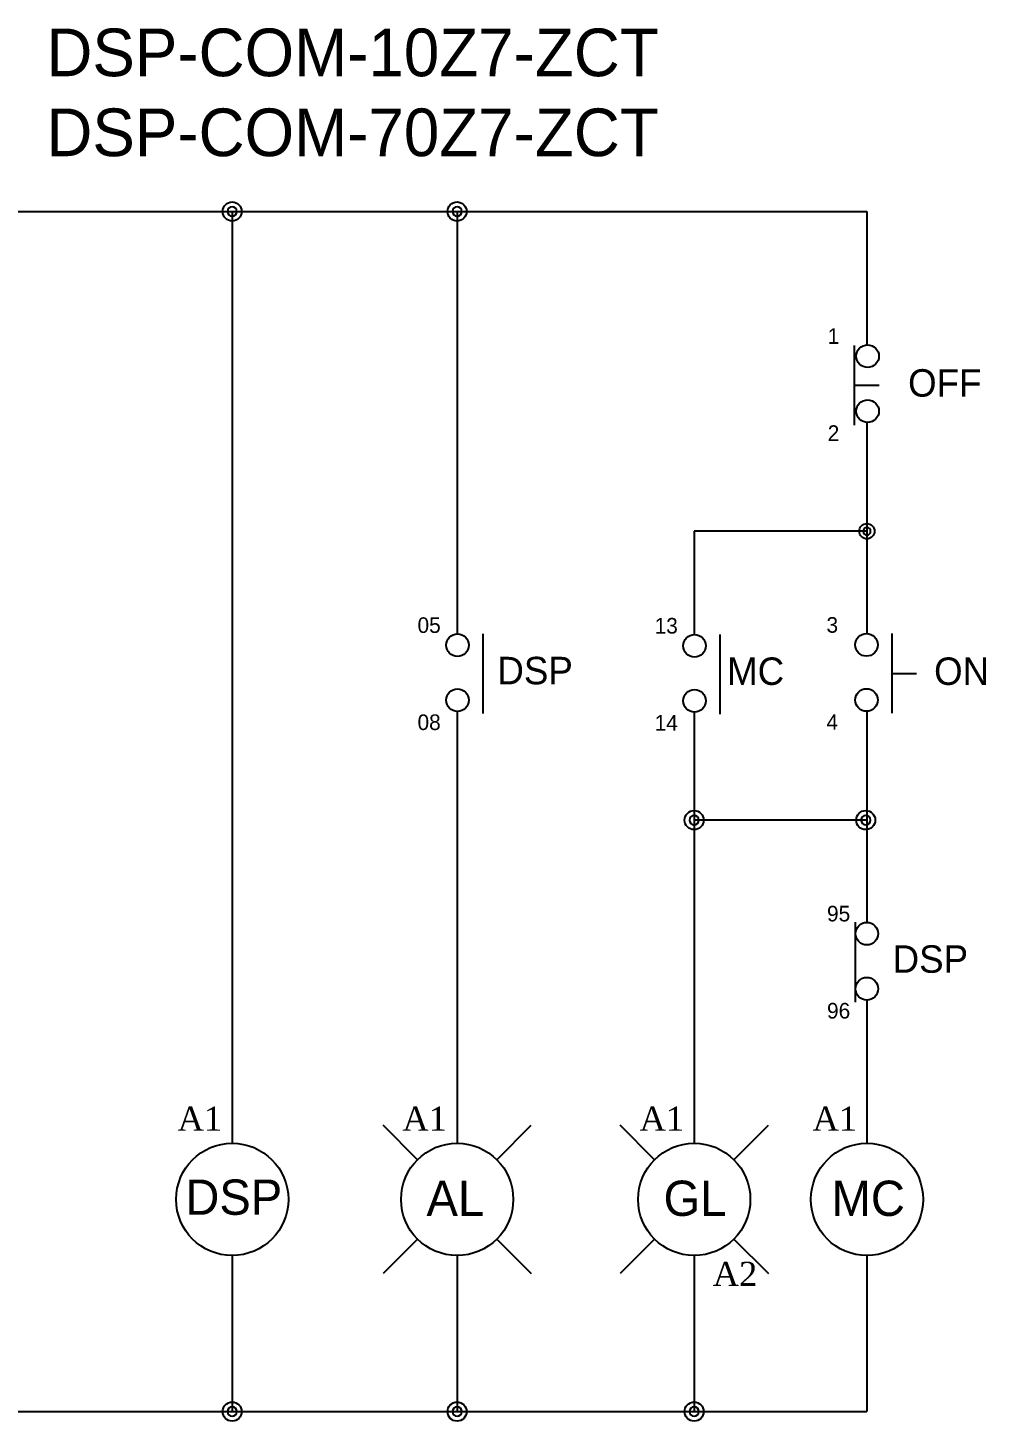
# Model space of a CAD drawing. Header units: millimetres. Extents: x 25 to 865, y 25 to 606.
# Drawn here: x 558.6 to 636.2, y 409.4 to 522.2 of the extents above; entities that cross this region are included whole.
import ezdxf

# ---------------------------------------------------------------- set-up
doc = ezdxf.new("R2010")
doc.units = ezdxf.units.MM
doc.layers.add('4', color=133, linetype='Continuous')
doc.layers.add('ASHADE', color=7, linetype='Continuous')
doc.styles.add('ghs', font='NGULIM.TTF')
doc.styles.add('HCM', font='batang.ttc')

msp = doc.modelspace()

# ---------------------------------------------------------------- linework, layer by layer
at = {"layer": '4', "color": 0}
for p, q in [((590.145, 430.565), (587.353, 433.356)), ((596.574, 430.565), (599.366, 433.356)), ((609.356, 430.565), (606.564, 433.356)), ((615.785, 430.565), (618.576, 433.356)), ((590.145, 424.136), (587.353, 421.344)), ((596.574, 424.136), (599.366, 421.344)), ((609.356, 424.136), (606.564, 421.344)), ((615.785, 424.136), (618.576, 421.344))]:
    msp.add_line(p, q, dxfattribs=at)
for centre, radius in [((575.127, 507.374), 0.772), ((593.351, 507.374), 0.772), ((626.563, 481.472), 0.618), ((612.561, 458.073), 0.772), ((626.465, 458.073), 0.772), ((575.127, 410.158), 0.772), ((593.351, 410.158), 0.772), ((612.561, 410.158), 0.772)]:
    msp.add_circle(centre, radius, dxfattribs=at)
at = {"layer": 'ASHADE', "ltscale": 2}
for p, q in [((549.205, 507.374), (626.563, 507.374)), ((575.127, 507.374), (575.127, 431.896)), ((593.351, 507.374), (593.351, 473.158)), ((626.563, 507.374), (626.563, 496.576)), ((625.533, 496.529), (625.533, 490.061)), ((625.533, 493.295), (627.552, 493.295)), ((626.563, 490.288), (626.563, 473.177)), ((612.561, 481.472), (612.561, 473.107)), ((626.563, 481.472), (612.561, 481.472)), ((595.432, 473.171), (595.432, 466.704)), ((614.643, 473.12), (614.643, 466.653)), ((628.573, 473.19), (628.573, 466.723)), ((628.573, 469.957), (630.592, 469.957)), ((593.351, 466.868), (593.351, 431.896)), ((612.561, 466.818), (612.561, 431.896)), ((626.563, 466.888), (626.563, 449.789)), ((626.465, 458.073), (612.561, 458.073)), ((625.619, 449.802), (625.619, 443.334)), ((626.563, 443.498), (626.563, 431.896)), ((575.127, 422.804), (575.127, 410.158)), ((593.351, 422.804), (593.351, 410.158)), ((612.561, 422.804), (612.561, 410.158)), ((626.563, 422.804), (626.563, 410.158)), ((556.49, 410.158), (626.563, 410.158))]:
    msp.add_line(p, q, dxfattribs=at)
for centre, radius in [((626.621, 495.662), 0.915), ((626.621, 491.202), 0.915), ((593.382, 472.244), 0.915), ((612.593, 472.193), 0.915), ((626.523, 472.263), 0.915), ((593.382, 467.783), 0.915), ((612.593, 467.732), 0.915), ((626.523, 467.802), 0.915), ((626.563, 448.874), 0.915), ((626.563, 444.414), 0.915), ((575.136, 427.35), 4.546), ((593.36, 427.35), 4.546), ((612.57, 427.35), 4.546), ((626.572, 427.35), 4.546)]:
    msp.add_circle(centre, radius, dxfattribs=at)
for centre, radius, start, end in [((575.127, 507.374), 0.381, 0, 180), ((575.127, 507.374), 0.381, 180, 0), ((593.351, 507.374), 0.381, 0, 180), ((593.351, 507.374), 0.381, 180, 0), ((626.563, 481.472), 0.305, 0, 180), ((626.563, 481.472), 0.305, 180, 0), ((612.561, 458.073), 0.381, 0, 180), ((626.465, 458.073), 0.381, 0, 180), ((612.561, 458.073), 0.381, 180, 0), ((626.465, 458.073), 0.381, 180, 0), ((575.127, 410.158), 0.381, 0, 180), ((575.127, 410.158), 0.381, 180, 0), ((593.351, 410.158), 0.381, 0, 180), ((593.351, 410.158), 0.381, 180, 0), ((612.561, 410.158), 0.381, 0, 180), ((612.561, 410.158), 0.381, 180, 0)]:
    msp.add_arc(centre, radius, start, end, dxfattribs=at)

# ---------------------------------------------------------------- texts
at = {"layer": 'ASHADE', "ltscale": 2, "style": 'ghs'}
for s, height, p in [('DSP-COM-10Z7-ZCT', 3.861, (560.071, 518.331)), ('DSP-COM-70Z7-ZCT', 3.861, (560.071, 511.856)), ('1', 1.265, (623.387, 496.653)), ('OFF', 2.2244, (629.899, 492.376)), ('2', 1.265, (623.387, 488.787)), ('05', 1.2654, (590.148, 473.234)), ('13', 1.2654, (609.359, 473.183)), ('3', 1.265, (623.289, 473.253)), ('DSP', 2.2244, (596.621, 469.075)), ('MC', 2.2244, (615.231, 469.024)), ('ON', 2.2244, (632.006, 469.024)), ('08', 1.2654, (590.148, 465.369)), ('14', 1.2654, (609.359, 465.318)), ('4', 1.265, (623.289, 465.388)), ('95', 1.2654, (623.329, 449.865)), ('DSP', 2.2244, (628.647, 445.706)), ('96', 1.2654, (623.329, 441.999)), ('DSP', 2.856, (571.333, 426.101)), ('GL', 2.856, (610.086, 426.01)), ('MC', 2.856, (623.704, 426.01)), ('AL', 2.856, (590.875, 426.01))]:
    msp.add_text(s, height=height, dxfattribs=at).set_placement(p)
at = {"layer": 'ASHADE', "color": 0, "linetype": 'ByBlock', "lineweight": 25, "style": 'HCM'}
for s, p in [('A1', (570.704, 432.912)), ('A1', (588.927, 432.912)), ('A1', (608.138, 432.912)), ('A1', (622.158, 432.912)), ('A2', (614.075, 420.34))]:
    msp.add_text(s, height=1.9534, dxfattribs=at).set_placement(p)

doc.saveas('drawing.dxf')
